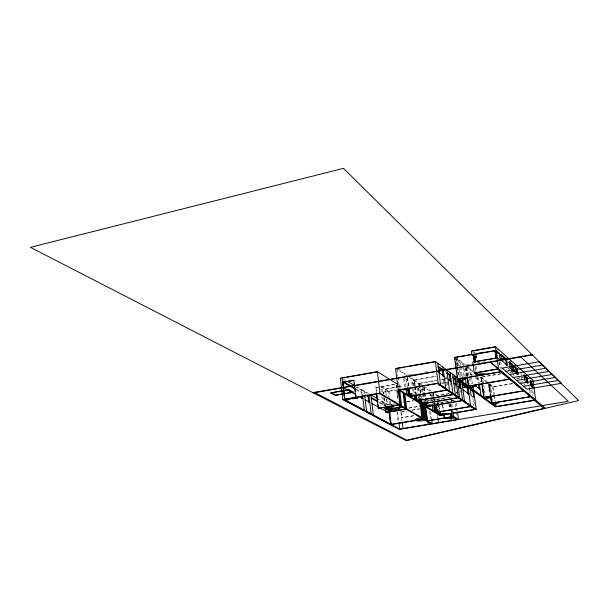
<?xml version="1.0" encoding="UTF-8"?>
<svg xmlns="http://www.w3.org/2000/svg" width="609" height="609" viewBox="0 0 609 609"><rect width="100%" height="100%" fill="white"/><g stroke="black" fill="none" stroke-linecap="round" stroke-linejoin="round"><path stroke-width="0.46" stroke-dasharray="3.04 2.28" d="M457.595 366.062L456.659 359.013L457.732 358.823L465.466 364.875M457.23 363.329L458.303 363.139L456.643 361.853L456.179 358.389M406.957 375.098L405.914 375.281L396.375 369.008M466.403 364.715L471.998 363.74M476.664 362.934L480.394 362.279M409.895 374.741L407.132 375.22L397.7 368.993M410.816 374.581L414.508 373.941M424.64 372.183L427.404 371.696M481.559 362.309L484.353 361.822M464.043 368.209L462.977 368.392L464.066 376.537M404.977 378.532L406.439 379.483L407.482 379.3L406.02 378.349M411.083 377.816L414.196 379.871L436.539 376.012M415.171 385.703L414.455 380.046L435.861 376.347M360.855 389.813L361.86 389.638L362.5 395.02M376.438 393.216L375.761 387.598L394.137 384.424M375.761 387.598L378.395 387.362M382.444 392.402L381.759 386.784L395.348 384.439M363.131 391.107L364.136 390.932L364.464 393.665L365.986 394.525M411.745 382.924L412.773 382.749L414.539 383.898L413.519 384.073L411.745 382.924L412.217 386.631M356.265 389.775L361.183 392.546L362.188 392.371L356.463 389.136M381.759 386.784L385.284 388.9L399.679 386.418L399.915 388.283M463.419 376.705L462.124 375.738L461.051 375.92L462.353 376.887M386.243 394.64L385.566 389.067L396.352 387.21M397.251 387.05L399.953 386.586L402.351 388.085M414.455 380.046L419.327 383.251L436.82 380.244M441.426 379.445L446.953 378.501M420.766 392.752L419.578 383.426L437.072 380.412M441.677 379.62L444.433 379.148M445.354 378.988L447.196 378.669M363.459 393.833L364.464 393.665M383.624 393.962L383.404 392.12L388.04 391.321L388.717 396.855M385.566 389.067L389.037 391.153L396.177 389.92M383.404 392.12L396.352 390.103M441.624 383.175L445.369 382.536M441.868 383.343L443.733 383.023M444.669 382.863L447.478 382.383M501.253 373.583L481.034 377.055L481.788 382.627M510.441 372.008L513.197 371.536M481.886 381.866L481.255 377.23L501.466 373.766M509.725 372.343L513.402 371.718M480.387 377.519L481.407 377.344L481.955 381.417L483.417 382.543L482.868 378.486L481.856 378.661L482.404 382.718L480.943 381.592L480.387 377.519L486.035 381.919M421.481 389.242L422.494 389.075L424.184 390.171L423.179 390.346L421.481 389.242L421.946 392.874M480.943 381.592L481.955 381.417M517.361 378.219L522.903 377.276M516.638 378.547L523.093 377.451M430.761 401.316L429.916 394.716L430.898 394.548L433.501 396.238L433.189 393.848M490.968 395.195L489.529 384.644L490.519 384.477L493.442 386.761L494.47 394.297M436.729 395.53L437.696 395.37L438 397.73M429.916 394.716L432.519 396.406L433.501 396.238M449.046 393.574L437.856 395.469L433.387 392.531M449.267 393.726L437.125 395.797L433.578 393.467L434.788 403.379M455.806 392.615L458.607 392.143M388.139 404.635L387.179 404.795L378.151 399.656M493.442 386.761L512.116 383.586M518.655 382.475L522.393 381.843M489.529 384.644L492.666 387.088L513.258 383.594M394.053 403.95L388.572 404.886L378.303 399.024M406.85 401.78L413.245 400.692M388.831 405.031L394.312 404.102M407.101 401.932L413.488 400.844M425.645 401.164L451.018 396.87M426.78 401.164L450.287 397.182M437.232 399.466L438.206 399.298M408.898 407.969L419.137 406.241M432.398 404.003L435.039 403.554M435.915 403.409L454.786 400.22M409.141 408.114L419.38 406.386M432.634 404.148L436.151 403.554M437.056 403.402L438.861 403.097M439.767 402.945L448.818 401.415M450.607 401.118L455.966 400.212M401.993 421.314L400.829 411.935L406.416 410.999M412.011 410.055L419.456 408.799M400.829 411.935L406.667 411.144M412.255 410.2L419.7 408.944M413.663 415.65L401.544 417.683L414.836 415.635M379.293 402.77L384.218 405.548M379.445 402.138L385.999 405.845M343.057 378.905L345.509 380.305M356.958 386.837L368.719 393.551M355.123 386.548L367.729 393.726M388.04 391.321L380.747 386.959L381.318 391.633M399.07 385.238L403.424 387.963M418.223 397.228L421.352 399.192M423.872 400.76L424.755 401.316M441.944 398.598L442.012 400.783M409.065 377.344L421.154 385.299M422.661 386.289L430.449 391.404M419.578 383.426L421.626 384.766M431.507 391.282L424.085 386.395L424.793 391.93M472.203 375.487L470.125 373.88L471.168 373.705L473.246 375.304M474.982 377.618L477.76 379.757L478.788 379.582L476.017 377.443M467.453 366.428L472.592 370.447M481.255 377.23L488.022 382.521M456.659 359.013L464.812 365.37M466.403 366.61L472.942 371.711M472.698 352.116L474.084 353.273M473.292 351.507L475.226 353.121M533.4 391.998L533.659 393.81M531.832 389.41L532.692 395.5M530.827 390.072L531.444 394.442M529.13 386.715L530.036 393.117M529.198 388.382L529.975 393.871M524.22 383.601L524.471 385.383M520.817 372.145L521.205 374.938M521.342 375.875L522.256 382.406M513.22 373.309L513.608 376.058M511.971 371.414L512.23 373.256M509.017 368.034L509.276 369.891M508.15 368.133L508.408 369.99M500.697 361.579L501.679 368.628M499.517 361.868L500.4 368.239M499.418 362.568L500.172 368.042M494.599 395.241L495.376 400.889M492.666 387.088L493.693 394.617M493.823 395.561L494.592 401.209M490.519 384.477L491.958 395.028M492.475 398.781L492.856 401.597M489.118 383.373L490.687 394.906M488.974 383.267L490.588 395.089M488.882 384.005L490.374 394.929M488.228 384.34L489.689 395.074M483.79 385.261L485.259 396.109M478.461 377.184L479.26 383.069M476.109 365.986L476.847 371.46M477.334 376.56L478.232 383.244M475.012 366.176L475.751 371.642M474.982 368.354L475.355 371.102M471.404 375.479L470.513 368.818L469.47 369.001L470.361 375.662M471.526 376.37L472.477 383.487L471.435 383.662L470.475 376.552M474 401.856L474.251 403.737M472.896 398.583L473.901 406.081M467.567 367.273L469.897 384.736M466.517 367.455L467.72 376.461M466.205 367.722L467.309 376.019M466.075 367.828L467.179 376.134M465.832 367.646L466.943 375.951M465.147 367.905L466.258 376.202M465.246 377.26L463.38 363.238L462.322 363.428L462.536 365.08M460.792 365.704L460.122 360.695L459.057 360.886L459.719 365.887M460.914 366.618L462.124 375.738M459.841 366.801L461.295 377.763M457.732 358.823L458.668 365.872M459.148 369.518L460.237 377.717M457.709 366.968L459.156 377.9M456.765 362.766L457.245 366.428M457.367 367.341L457.854 371.003M457.968 371.916L458.577 376.491M456.019 358.298L457.1 366.443M457.214 367.349L457.694 370.965M460.267 390.346L460.503 392.135M455.745 386.327L455.981 388.131M456.453 391.732L456.697 393.536M456.324 402.968L456.933 407.566M457.047 408.479L457.412 411.235M455.273 403.896L455.753 407.573M455.875 408.494L456.232 411.25M456.354 412.171L456.72 414.927M450.34 382.482L450.698 385.223M451.261 398.728L452.479 408.022M452.601 408.951L452.967 411.737M451.254 404.612L451.741 408.334M451.863 409.263L452.228 412.049M450.508 403.942L451.109 408.532M451.231 409.454L451.589 412.209M450.287 403.79L450.881 408.388M451.003 409.301L451.368 412.065M445.857 371.041L446.1 372.906M446.572 376.514L446.808 378.318M447.288 381.98L447.653 384.743M449.153 403.98L449.8 408.936M448.924 403.836L449.571 408.791M445.316 377.283L445.552 379.118M446.032 382.802L446.397 385.558M443.558 380.191L443.801 382.049M442.804 405.236L443.398 409.827M442.568 405.092L443.169 409.682M438.823 402.975L439.797 410.481M439.043 405.792L439.645 410.436M437.726 400.478L438.092 403.295M438.214 404.231L438.815 408.913M437.833 404.102L438.434 408.738M436.98 401.065L437.346 403.858M437.46 404.787L437.94 408.51M435.648 398.438L435.884 400.296M436.729 406.812L436.965 408.677M436.478 406.119L436.798 408.593M436.25 405.975L436.569 408.441M437.46 415.384L437.81 418.117M433.265 393.269L434.194 400.509M434.316 401.415L434.659 404.132M432.108 393.224L432.519 396.406M430.898 394.548L431.142 396.429M431.263 397.373L431.751 401.148M430.692 411.783L431.629 419.114M429.627 411.022L430.563 418.353M424.907 392.858L425.973 401.164M423.955 387.149L424.656 392.691M424.777 393.62L425.714 401.011M423.872 387.735L425.562 401.026M422.768 387.096L423.521 393.056M423.643 393.962L424.557 401.194M422.494 389.075L422.951 392.706M423.065 393.612L423.643 398.149M422.06 393.779L422.638 398.316M420.88 393.68L421.474 398.347M419.327 383.251L419.563 385.116M419.677 386.053L420.507 392.584M420.979 396.314L421.215 398.179M420.37 392.714L419.152 383.137L418.139 383.312L418.558 386.593M420.484 393.627L421.063 398.195M418.779 388.321L420.05 398.37M418.177 387.948L418.878 393.444M418.992 394.366L419.456 398.027M417.165 388.123L417.858 393.62M417.972 394.533L418.436 398.202M419.266 404.833L419.502 406.683M415.292 386.646L416.244 394.19M414.196 379.871L414.912 385.535M415.026 386.471L415.977 394.023M414.775 385.748L414.021 379.757L412.993 379.932L413.747 385.923M414.889 386.669L415.825 394.053M413.869 386.844L414.683 393.307M412.773 382.749L413.123 385.527M413.595 389.235L414.173 393.871M412.331 387.56L413.031 393.117M407.634 377.23L408.784 386.38M407.482 377.968L408.624 387.126M407.269 377.618L408.418 386.799M406.439 379.483L407.497 387.918M404.673 378.341L405.853 387.773M403.63 378.524L404.688 387.012M403.325 388.694L403.668 391.473M403.188 400.737L403.417 402.557M399.953 386.586L400.182 388.451M397.045 369.427L397.852 375.974M397.974 376.91L399.481 388.519M401.08 412.08L401.795 417.827M397.167 390.346L397.395 392.181M396.368 385.215L396.604 387.096M397.06 390.849L397.411 393.658M397.525 394.594L398.111 399.291M396.094 385.048L398.187 401.94M397.608 411.745L398.849 421.786M396.923 412.042L398.164 422.075M389.037 391.153L389.829 397.608M390.278 401.301L390.734 404.993M389.28 401.468L389.737 405.16M386.814 399.283L387.491 404.863M385.284 388.9L386.083 395.408M386.532 399.123L387.332 405.632M383.678 392.28L383.898 394.122M384.355 397.806L385.36 406.104M384.073 397.654L385.086 405.952M383.008 397.083L384.035 405.51M381.889 396.314L383.023 405.678M376.042 387.766L376.606 392.447M361.183 392.546L361.495 395.188M466.433 369.419L465.375 369.602L466.966 370.828L468.016 370.645L466.433 369.419M489.659 387.37L488.662 387.537L490.07 388.626L491.067 388.451L489.659 387.37"/><path stroke-width="0.91" d="M389.402 409.887L388.953 410.009M400.433 407.505L400.09 407.832A2.626 0.48 -7 0 1 399.862 407.87L399.435 407.946A2.626 0.48 -7 0 1 399.192 407.984L398.758 408.053L399.694 407.939A2.878 0.525 -7 0 0 400.174 407.847L400.539 407.558M398.651 407.314L399.367 406.995A2.87 0.525 -7 0 1 399.869 406.919L400.844 406.979M389.41 409.788L392.295 409.377M398.621 407.208L398.971 407.101A2.626 0.48 -7 0 1 399.207 407.056L399.633 406.987M394.388 408.517L389.889 409.21M390.042 408.517L390.399 408.35M389.669 410.032L392.569 409.575M390.285 408.395L387.354 408.799M390.917 409.537L390.521 409.712L391.412 409.819M400.555 407.071L400.357 407.116A3.053 0.563 -7 0 1 399.968 407.193A2.345 0.434 -7 0 1 399.717 407.238A3.053 0.563 -7 0 1 399.154 407.322L398.933 407.345M398.514 407.863L398.712 407.817A3.037 0.556 -7 0 1 399.23 407.718A2.337 0.426 -7 0 1 399.489 407.672A3.037 0.556 -7 0 1 399.915 407.611L400.136 407.588M398.278 407.832L400.067 407.505M472.028 354.331L454.565 357.384L457.443 379.11L495.368 406.858L535.737 400.121L532.913 380.252L495.482 346.719L471.305 350.967L471.8 354.613L473.498 356.014L474.358 362.393M472.645 350.974L494.607 347.122M478.59 353.182L480.41 352.862M482.221 352.542L484.041 352.23M497.66 349.848L498.756 349.65M456.834 357.224L494.881 350.578L498.162 353.479L499.258 353.289L500.263 360.558L497.226 357.925L496.213 350.586L499.258 353.289M454.565 357.384L456.065 357.521M472.044 354.819L495.117 350.784L495.368 352.619M398.271 384.736L377.397 371.665L340.355 378.143L342.844 399.534L399.062 429.375L568.334 401.27L520.786 356.965M458.752 398.225L459.772 398.05L457.054 377.473L435.359 361.533L395.584 368.483L399.999 404.848L398.986 405.023M343.331 377.854L345.189 377.534M347.039 377.207L376.644 372.03M396.923 368.491L404.269 367.204M406.104 366.884L407.939 366.565M409.773 366.245L434.552 361.913M473.498 356.014L474.594 355.823L475.454 362.203M475.987 354.56L476.36 357.277L475.271 357.468L473.665 356.151L474.396 361.617M342.593 382.102L354.057 380.343L342.905 382.285L344.9 399.397M487.87 359.546L496.122 358.115L472.782 361.929L474.259 372.936L477.722 375.631M474.122 361.936L482.374 360.505M484.208 360.185L486.035 359.866M500.918 358.716L504.648 358.069M438.457 369.777L441.221 369.298M501.138 358.914L503.004 358.587M438.708 369.967L441.472 369.488M437.841 366.9L442.248 370.105L443.299 369.922L438.168 366.184M312.843 392.622L532 354.621M500.332 354.765L505.569 359.401L506.642 359.219L507.541 365.628L501.671 360.505L500.765 353.989L506.642 359.219M313.422 392.919L532.357 354.963M510.57 361.365L511.629 361.183M508.835 362.294L510.959 364.174L512.017 363.992L512.9 370.318L510.083 367.851L509.193 361.48L512.017 363.992M446.762 373.386L449.404 375.304L450.439 375.129L447.151 372.731M474.259 372.936L498.52 368.757L495.482 346.719M454.451 376.491L455.471 376.309L458.196 396.969L457.169 397.144M476.116 374.383L477.212 374.192A6.752 1.325 -7.6 0 1 485.198 374.192L478.605 375.281M452.647 377.664L454.809 379.232L455.836 379.057L452.951 376.956M512.77 365.781L516.226 368.833L517.269 368.658L518.145 374.885L514.019 371.292L513.136 364.989L517.269 368.658M477.563 375.502L485.198 374.192M457.443 379.11L501.77 371.498M457.854 379.422L466.167 377.991A7.468 1.462 -7.5 0 1 460.602 380.45L459.521 380.633L459.277 378.813M505.95 371.315L542.695 365.004M342.844 399.534L380.008 393.148L432.451 423.834M476.208 409.37L438.16 383.168L398.248 390.019L439.66 415.475L476.208 409.37L473.68 390.544M344.747 399.314L346.749 400.151L344.587 399.23L342.091 377.839M355.922 397.395L357.567 398.301L355.77 397.312L353.745 380.161M450.226 381.569L451.261 381.394L447.973 379.042M343.682 399.976L344.732 399.801L344.405 396.999M502.288 373.035L503.377 372.853M366.519 395.561L368.049 396.429L369.046 396.253L371.155 413.861L370.158 414.036M514.118 371.383L516.874 370.911M513.402 371.718L517.079 371.087M439.523 385.025L440.589 384.842L437.795 363.322M457.1 380.899L459.224 382.444L460.237 382.269L457.42 380.214M461.911 382.383L462.985 382.201L462.368 377.58M509.611 374.436L545.999 368.209M405.632 394.556L411.829 393.566L406.157 394.465M465.154 384.759L466.22 384.576L465.367 378.166M444.646 388.542L445.704 388.359L442.933 367.098M508.15 377.961L509.231 377.778M513.204 377.504L549.234 371.353M468.298 386.106L509.482 379.08L500.902 371.878L458.775 379.11L468.298 386.106L467.065 376.872M409.073 396.261L414.63 395.317L408.555 396.352L407.497 387.918M409.773 396.284L446.747 389.981L437.346 383.533L399.595 390.011L409.773 396.284L408.746 388.04M462.505 387.362L465.261 386.89M468.534 386.281L509.695 379.262L523.443 390.803L483.797 397.479L468.534 386.281L468.291 384.431M410.047 396.451L446.998 390.156L453.241 394.442L416.815 400.623L410.047 396.451L409.819 394.624M467.636 386.578L475.804 385.223A7.293 1.385 -7.5 0 1 470.277 387.552L469.219 387.735L468.968 385.855M462.733 387.53L464.568 387.21M523.824 377.123L525.666 376.804M510.692 380.1L511.766 379.917M524.227 375.92L526.1 377.58L527.112 377.405L527.973 383.472L524.867 380.762L523.999 374.642L527.112 377.405M448.49 391.184L449.541 391.001L446.785 369.922M461.926 384.401L467.248 388.268L468.237 388.1L462.17 383.678M516.721 380.503L552.401 374.428M513.516 382.467L514.575 382.285M413.846 399.603L414.874 399.428A7.118 1.325 -7.2 0 1 423.483 399.352L423.43 399.321M451.779 393.437L452.822 393.262L450.074 372.343M472.272 389.966L473.322 389.79L472.721 385.284M514.628 383.404L515.686 383.221M423.483 399.352L415.612 400.692L414.912 395.15M520.17 383.442L555.507 377.451M363.299 410.39L364.304 410.222L362.606 395.896M454.291 395.165L455.326 394.99L452.586 374.192M376.552 394.152L378.25 408.197L398.53 404.757L379.247 393.505L344.207 399.519L390.963 424.404L423.034 419.053L406.119 409.187L386.152 412.552L385.421 408.715M378.25 408.197L383.251 407.55L390.529 411.615L385.878 412.407M365.575 411.6L366.58 411.433L364.669 395.416M468.047 394.274L469.044 394.107L462.977 389.775M385.939 408.319L394.023 406.949L392.371 406.005M419.015 402.785L420.035 402.61A7.034 1.294 -7.2 0 1 428.53 402.526L420.743 403.843L420.279 400.197M386.761 408.784L390.163 408.068M401.24 406.637L401.643 406.568M387.263 409.065L387.75 409.02L386.182 408.334M401.308 406.683L401.712 406.614M518.754 386.867L519.797 386.685M387.781 409.355L402.222 406.911L398.804 404.916L384.264 407.383L387.781 409.355L387.446 406.561M523.55 386.327L558.552 380.404M387.834 407.649L388.062 409.507L402.496 407.063L405.86 409.027L403.904 393.315M421.93 403.782L457.96 397.685L453.484 394.609L417.074 400.791L421.93 403.782L421.451 400.044M388.451 409.728L390.24 410.337M422.182 403.934L458.196 397.844L462.109 400.532L426.422 406.553L422.182 403.934L421.946 402.069M401.59 407.604L402.062 407.573M404.094 408L405.099 407.832L403.181 392.402M389.836 410.504L397.905 409.179L399.519 410.101M479.892 395.538L480.92 395.363L479.374 383.944M421.93 405.769L423.788 405.457M423.559 405.579L424.572 405.411A6.965 1.271 -7.2 0 1 432.961 405.32L425.249 406.614L424.793 402.998M388.062 409.507L391.526 411.448L405.86 409.027M372.373 415.209L373.363 415.041L370.934 394.815L377.489 398.56M461.569 400.159L462.581 399.991L460.001 380.458M483.15 397.921L491.006 396.634A7.003 1.279 -7.6 0 1 485.624 398.819L484.612 398.994M484.208 397.784L491.006 396.634M463.502 401.491L464.515 401.316L461.934 381.873M422.494 408.472L424.351 408.159M525.476 392.508L526.503 392.333M431.964 410.748L437.825 409.827L432.459 410.664M528.582 395.112L529.594 394.944M469.562 405.647L470.559 405.48L467.887 385.436M423.225 414.234L425.09 413.922M435.054 412.263L440.315 411.379L434.56 412.339L433.6 404.84M435.709 412.278L470.673 406.416L462.345 400.692L426.673 406.705L435.709 412.278L434.78 405.038M491.493 403.128L530.363 396.611L523.641 390.963L484.018 397.639L491.493 403.128L490.496 395.842M491.699 403.28L530.553 396.771L534.557 400.128L496.152 406.546L491.699 403.28L490.709 396.002M490.846 403.554L498.505 402.267A6.866 1.226 -7.6 0 1 493.244 404.414L492.247 404.582L491.988 402.701M471.64 407.078L472.63 406.911M531.939 397.936L532.944 397.768M437.688 414.265L438.663 414.097A6.737 1.188 -7.3 0 1 446.747 413.983L446.701 413.953M474.282 408.89L475.264 408.723M533.187 398.986L534.192 398.819M446.747 413.983L439.272 415.231L438.792 411.524M440.398 415.171L475.005 409.385L470.902 406.568L435.953 412.422L440.398 415.171L439.919 411.418M389.562 424.336L390.521 424.176L389.166 413.092L371.985 403.569M422.813 418.923L415.087 420.21L423.841 418.794L421.968 404.026M391.222 424.542L423.278 419.19L431.263 423.849L399.755 429.086L391.222 424.542L390.879 421.755M422.539 404.376L424.412 419.129L415.726 420.575A8.031 1.408 -7.2 0 0 425.386 420.423L426.346 420.263L424.169 403.097M457.534 412.156L458.501 419.51L453.576 416.389L427.229 420.781L424.991 403.173M427.472 420.918L452.837 416.693L457.321 419.525L432.215 423.697L431.751 420.027M451.482 412.978L451.962 416.655L454.002 417.941L451.962 416.838M391.48 409.385L392.539 409.309M393.559 408.266L394.092 408.251M389.166 408.593L388.336 408.479L389.889 408.083M398.332 408.007L398.385 407.908M400.798 407.101L399.877 406.949A2.626 0.48 -7 0 0 399.588 406.995M314.853 392.676L406.964 440.223L543.982 408.373L534.405 400.341M344.313 399.869L363.908 410.291M366.176 411.494L370.759 413.93M372.967 415.11L390.141 424.237M344.1 399.907L363.702 410.321M365.979 411.532L370.561 413.968M372.769 415.14L389.95 424.267M403.143 428.698L402.107 422.22M355.565 394.472L343.316 387.682L344.184 395.134M359.653 396.733L362.918 398.545M365.194 399.801L369.777 402.343M386.411 408.373L387.537 409.004M388.877 409.758L389.988 410.382M342.349 381.927L355.45 389.311M371.087 398.141L377.656 401.841M343.392 381.744L355.648 388.679M366.755 394.959L369.046 396.253M371.262 397.51L377.808 401.217M347.145 381.242L354.499 385.436M428.34 424.511L427.64 420.743M438.632 422.806L437.932 419.03M454.002 417.941A8.008 1.401 -7.3 0 1 444.471 418.086L443.763 414.272M419.883 401.887L421.192 402.694M451.33 420.697L450.158 413.26M405.716 389.395L408.06 390.864M439.949 384.949L445.065 388.473M448.909 391.107L452.198 393.368M454.702 395.096L457.58 397.068M459.163 398.157L461.972 400.09M463.906 401.422L469.958 405.579M472.036 407.01L474.67 408.822M440.162 384.911L445.278 388.435M449.122 391.077L452.403 393.33M454.908 395.058L457.785 397.038M459.361 398.126L462.178 400.06M464.104 401.384L470.156 405.548M472.234 406.979L474.868 408.791M439.005 372.632L444.128 376.293M453.774 383.19L456.651 385.246M458.234 386.38L461.051 388.39M470.323 389.615L472.965 391.541M462.338 382.307L465.581 384.69M472.691 389.897L480.303 395.469M462.551 382.269L465.794 384.652M472.904 389.859L480.509 395.431M474.761 385.192L480.082 389.181M478.811 375.441L475.599 372.936L497.644 369.138L500.674 371.688M398.316 407.863L398.332 407.878A3.997 0.731 -7 0 1 400.09 407.505M473.14 354.628L476.36 357.277M490.717 362.18L545.443 408.296M490.344 362.248L498.147 368.818M502.943 372.921L508.797 377.854M511.332 379.986L514.148 382.361M515.267 383.297L519.378 386.761M526.092 392.402L529.191 395.013M532.54 397.837L533.788 398.887M502.722 372.959L508.584 377.892M511.118 380.024L513.943 382.391M515.054 383.335L519.173 386.791M525.887 392.44L528.985 395.043M532.342 397.867L533.591 398.918M530.736 381.683L531.459 386.814M526.1 377.58L526.831 382.772M516.226 368.833L516.972 374.177M510.959 364.174L511.72 369.594M505.569 359.401L506.467 365.819M495.619 354.446L496 357.194M494.881 350.578L495.893 357.917M495.505 401.833L496.152 406.546M492.986 402.534L493.244 404.414M490.816 395.85L491.197 398.674M491.455 400.555L491.844 403.386M485.381 397.015L485.624 398.819M482.328 384.134L482.693 386.86M482.937 388.671L483.181 390.491M483.554 393.216L483.797 395.028M482.138 383.723L482.64 387.438M482.891 389.288L483.896 396.718M481.917 383.556L483.797 397.479M474.754 355.961L475.492 361.426M476.969 372.365L477.212 374.192M478.354 384.119L478.94 388.481M472.729 389.783L473.756 397.479L471.122 395.591L470.087 387.849M470.026 385.672L470.277 387.552M467.689 378.851L468.07 381.676M468.321 383.563L468.694 386.395M467.309 377.055L468.047 382.589M467.248 388.268L467.933 393.422M460.358 378.631L460.602 380.45M459.902 383.83L460.145 385.687M459.224 382.444L460.031 388.565M454.992 357.711L455.22 359.439M455.562 362.043L455.806 363.87M456.164 366.618L456.407 368.445M456.773 371.185L457.009 373.02M457.374 375.761L457.618 377.588M454.809 379.232L455.623 385.421M449.404 375.304L450.104 380.678M453.088 412.666L453.576 416.389M451.711 413.123L452.19 416.8M442.248 370.105L443.078 376.476M443.991 414.417L444.471 418.086M435.359 361.533L438.16 383.168M439.767 411.364L440.246 415.072M439.18 411.73L439.424 413.602M438.305 411.303L438.663 414.097M434.582 404.673L435.549 412.179M432.23 404.924L432.953 410.58M426.201 403.013L426.437 404.863M425.95 402.853L426.422 406.553M425.798 402.831L426.254 406.447M425.584 406.096L425.935 408.875M426.171 410.732L427.236 419.068M424.336 403.592L424.572 405.411M423.4 404.818L425.386 420.423M421.291 400.022L421.755 403.676M421.025 403.188L422.92 418.117M420.888 403.265L422.874 418.954M419.685 399.862L421.877 417.645L420.91 417.812A8.039 1.408 -7.2 0 0 415.148 420.248M416.48 396.071L416.716 397.959M416.099 394.967L416.815 400.623M415.939 394.975L416.64 400.516M414.409 395.721L414.874 399.428M409.126 389.128L409.355 390.963M408.654 388.679L409.591 396.177M405.853 387.773L406.675 394.373M404.764 393.376L406.683 408.761L405.685 408.928L403.767 393.551M399.694 390.255L401.62 405.8L400.608 405.967L398.682 390.43M398.964 422.699L399.755 429.086M391.184 408.685L391.526 411.448M389.631 411.539L390.08 415.254M390.308 417.112L390.651 419.898M389.478 412.323L390.963 424.404M385.588 407.946L385.809 409.788M377.397 371.665L380.008 393.148M376.948 395.256L377.291 398.058M377.511 399.93L377.854 402.739M378.082 404.612L378.532 408.35M368.049 396.429L368.78 402.511M361.601 396.071L361.913 398.712M354.377 383.046L354.697 385.756M355.017 388.458L355.336 391.168M355.648 393.871L355.968 396.581M342.677 382.193L342.996 384.934M414.63 395.317A5.778 1.096 -7.1 0 0 407.619 395.37A5.816 1.111 -7.1 0 0 411.745 393.513M440.315 411.379A5.451 0.974 -7.3 0 0 433.76 411.463A5.481 0.982 -7.2 0 0 437.749 409.773M346.422 400.212A5.869 1.127 -6.7 0 0 350.327 398.355A5.877 1.134 -6.8 0 0 357.567 398.301M343.468 168.343L30.45 247.345L406.203 440.657L578.55 400.6L343.468 168.343M400.73 407.132L399.002 407.429A4.019 0.738 -7 0 0 400.73 407.132M348.866 389.646L330.276 392.858L335.095 395.416L353.532 392.242L348.866 389.646M348.112 390.011L331.677 392.851L335.833 395.066L352.147 392.249L348.112 390.011M539.323 361.723L502.204 368.118L526.861 389.151L561.544 383.305L539.323 361.723M532.586 387.499L531.33 386.403L530.477 380.404L531.733 381.516L532.586 387.499"/></g></svg>
